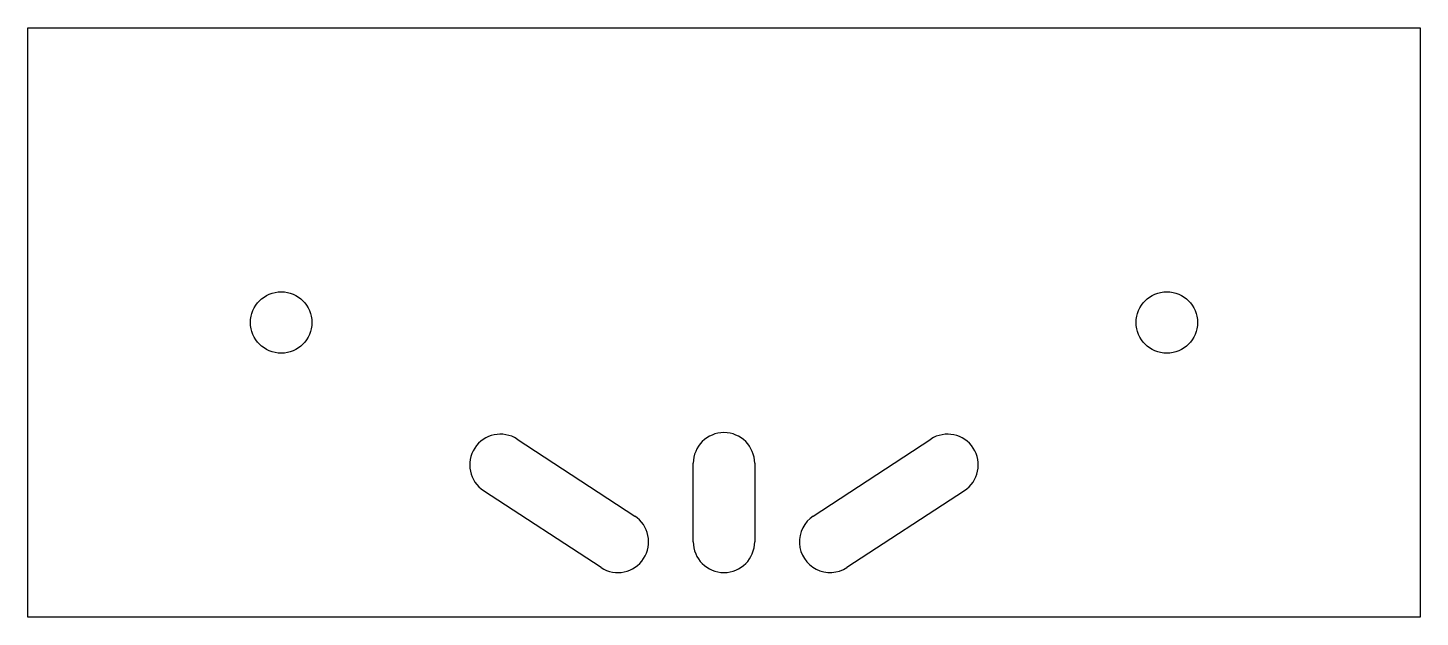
# Model space of a CAD drawing. Header units: millimetres. Extents: x 7.7 to 41.7, y 4.9 to 19.3.
import ezdxf

# ---------------------------------------------------------------- set-up
doc = ezdxf.new("R2010")
doc.units = ezdxf.units.MM

msp = doc.modelspace()

# ---------------------------------------------------------------- linework, layer by layer
at = {"color": 7, "linetype": 'Continuous', "lineweight": 25}
for p, q in [((7.661, 4.913), (7.661, 19.289)), ((7.661, 19.289), (41.661, 19.289)), ((41.661, 19.289), (41.661, 4.913)), ((19.611, 9.254), (22.48, 7.379)), ((26.842, 7.379), (29.711, 9.254)), ((23.911, 6.751), (23.911, 8.665)), ((25.411, 8.665), (25.411, 6.751)), ((21.66, 6.123), (18.791, 7.998)), ((30.531, 7.998), (27.663, 6.123)), ((41.661, 4.913), (7.661, 4.913))]:
    msp.add_line(p, q, dxfattribs=at)
for centre in [(13.848, 12.101), (35.475, 12.101)]:
    msp.add_circle(centre, 0.75, dxfattribs=at)
for centre, start, end in [((19.201, 8.626), 56.8323, 236.8323), ((24.661, 8.665), 0, 180), ((30.121, 8.626), 303.1677, 123.1677), ((22.07, 6.751), 236.8323, 56.8323), ((27.252, 6.751), 123.1677, 303.1677), ((24.661, 6.751), 180, 0)]:
    msp.add_arc(centre, 0.75, start, end, dxfattribs=at)

doc.saveas('drawing.dxf')
